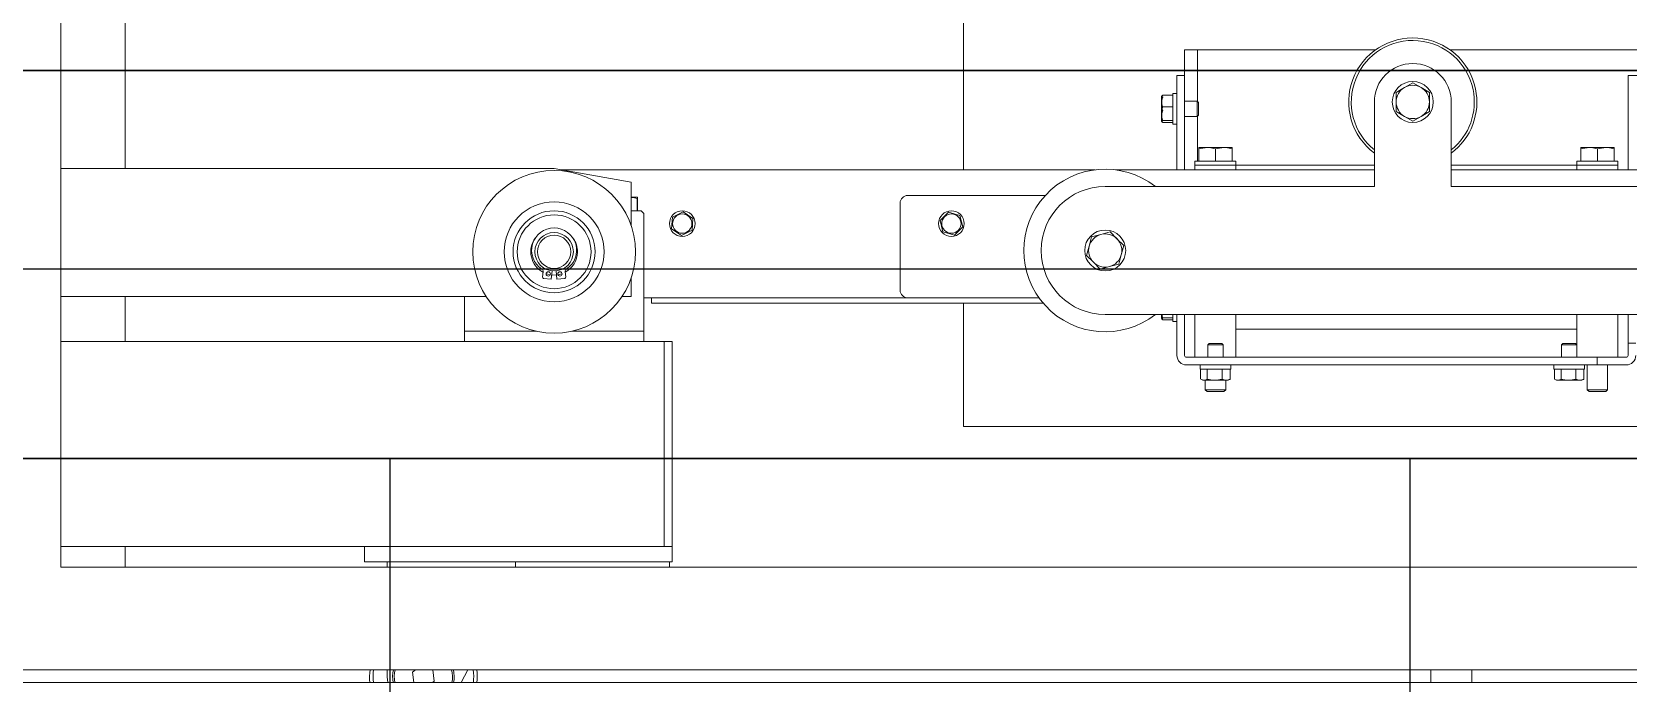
# Model space of a CAD drawing. Header units: millimetres. Extents: x 12318 to 17800, y 6541 to 10165.
# Drawn here: x 13196.14 to 13241.14, y 7326.92 to 7345.3 of the extents above; entities that cross this region are included whole.
import ezdxf

# ---------------------------------------------------------------- set-up
doc = ezdxf.new("R2010")
doc.units = ezdxf.units.MM
doc.layers.add('CW LINE', color=6, linetype='Continuous')
doc.layers.add('Equipment', color=123, linetype='Continuous')

# ---------------------------------------------------------------- blocks, each defined once
blk = doc.blocks.new('A$Cbe2ee938')
at = {"layer": 'Equipment', "linetype": 'Continuous', "lineweight": 15}
for p, q in [((-2896.74, 1686.02), (-2896.74, 806.02)), ((-2544.53, 961.21), (-2544.53, 1053.02)), ((-2871.64, 961.71), (-2871.64, 1024.31)), ((-2458.31, 998.02), (-2458.31, 1008.02)), ((-2458.31, 1008.02), (-2453.31, 1008.02)), ((-2453.31, 998.02), (-2453.31, 1008.02)), ((-2453.31, 1008.02), (-2383.88, 1008.02)), ((-2354.74, 1008.02), (-2239.31, 1008.02)), ((-2461.31, 998.02), (-2461.31, 961.21)), ((-2458.31, 998.02), (-2461.31, 998.02)), ((-2458.31, 998.02), (-2458.31, 961.21)), ((-2453.31, 987.87), (-2453.31, 998.02)), ((-2285.31, 961.21), (-2285.31, 998.02)), ((-2285.31, 998.02), (-2281.31, 998.02)), ((-2466.89, 990.36), (-2467.22, 990.08)), ((-2462.91, 990.36), (-2466.89, 990.36)), ((-2461.31, 991.02), (-2462.91, 991.02)), ((-2462.91, 991.02), (-2462.91, 979.02)), ((-2372.56, 993.33), (-2375.81, 991.46)), ((-2375.81, 991.46), (-2375.81, 987.71)), ((-2369.31, 995.21), (-2372.56, 993.33)), ((-2366.06, 993.33), (-2369.31, 995.21)), ((-2362.81, 991.46), (-2366.06, 993.33)), ((-2362.81, 987.71), (-2362.81, 991.46)), ((-2467.29, 980.11), (-2467.29, 989.92)), ((-2467.22, 990.08), (-2467.17, 989.8)), ((-2467.17, 989.8), (-2466.89, 989.6)), ((-2462.91, 985.78), (-2466.89, 985.78)), ((-2453.47, 988.02), (-2458.31, 988.02)), ((-2452.91, 987.47), (-2453.47, 988.02)), ((-2453.47, 988.02), (-2453.47, 982.02)), ((-2452.91, 987.47), (-2452.91, 982.57)), ((-2384.31, 987.71), (-2384.31, 954.71)), ((-2375.81, 987.71), (-2375.81, 983.95)), ((-2375.81, 983.95), (-2372.56, 982.08)), ((-2366.06, 982.08), (-2362.81, 983.95)), ((-2362.81, 983.95), (-2362.81, 987.71)), ((-2354.31, 954.71), (-2354.31, 987.71)), ((-2467.22, 979.96), (-2467.17, 980.24)), ((-2466.89, 979.68), (-2467.22, 979.96)), ((-2467.17, 980.24), (-2466.89, 980.44)), ((-2462.91, 980.44), (-2466.89, 980.44)), ((-2462.91, 979.68), (-2466.89, 979.68)), ((-2462.91, 979.02), (-2461.31, 979.02)), ((-2458.31, 982.02), (-2453.47, 982.02)), ((-2453.47, 982.02), (-2452.91, 982.57)), ((-2453.31, 964.62), (-2453.31, 982.17)), ((-2372.56, 982.08), (-2369.31, 980.2)), ((-2369.31, 980.2), (-2366.06, 982.08)), ((-2452.81, 969.45), (-2449.56, 969.92)), ((-2452.81, 969.92), (-2452.81, 969.45)), ((-2449.56, 969.92), (-2452.81, 969.92)), ((-2452.81, 964.62), (-2452.81, 969.45)), ((-2443.06, 969.92), (-2449.56, 969.92)), ((-2449.56, 969.92), (-2448.05, 969.81)), ((-2448.05, 969.81), (-2446.31, 969.45)), ((-2446.31, 969.45), (-2443.06, 969.92)), ((-2446.31, 964.62), (-2446.31, 969.45)), ((-2439.81, 969.92), (-2443.06, 969.92)), ((-2443.06, 969.92), (-2441.55, 969.81)), ((-2441.55, 969.81), (-2439.81, 969.45)), ((-2439.81, 969.45), (-2439.81, 969.92)), ((-2439.81, 964.62), (-2439.81, 969.45)), ((-2303.81, 969.45), (-2300.56, 969.92)), ((-2303.81, 969.92), (-2303.81, 969.45)), ((-2300.56, 969.92), (-2303.81, 969.92)), ((-2303.81, 964.62), (-2303.81, 969.45)), ((-2294.06, 969.92), (-2300.56, 969.92)), ((-2300.56, 969.92), (-2299.05, 969.81)), ((-2299.05, 969.81), (-2297.31, 969.45)), ((-2297.31, 969.45), (-2294.06, 969.92)), ((-2297.31, 964.62), (-2297.31, 969.45)), ((-2290.81, 969.92), (-2294.06, 969.92)), ((-2294.06, 969.92), (-2292.55, 969.81)), ((-2292.55, 969.81), (-2290.81, 969.45)), ((-2290.81, 969.45), (-2290.81, 969.92)), ((-2290.81, 964.62), (-2290.81, 969.45)), ((-2704.31, 961.71), (-2896.74, 961.71)), ((-2674.31, 956.42), (-2704.31, 961.71)), ((-2493.29, 961.21), (-2701.48, 961.21)), ((-2384.31, 961.21), (-2485.34, 961.21)), ((-2454.31, 964.62), (-2454.31, 963.02)), ((-2438.31, 964.62), (-2454.31, 964.62)), ((-2454.31, 963.02), (-2454.31, 961.21)), ((-2438.31, 963.02), (-2454.31, 963.02)), ((-2438.31, 963.02), (-2438.31, 964.62)), ((-2438.31, 963.02), (-2438.31, 961.21)), ((-2384.31, 963.02), (-2438.31, 963.02)), ((-2305.31, 963.02), (-2354.31, 963.02)), ((-2253.29, 961.21), (-2354.31, 961.21)), ((-2305.31, 964.62), (-2305.31, 963.02)), ((-2289.31, 964.62), (-2305.31, 964.62)), ((-2305.31, 963.02), (-2305.31, 961.21)), ((-2289.31, 963.02), (-2305.31, 963.02)), ((-2289.31, 963.02), (-2289.31, 964.62)), ((-2289.31, 963.02), (-2289.31, 961.21)), ((-2674.31, 939.6), (-2674.31, 956.42)), ((-2384.31, 954.71), (-2489.31, 954.71)), ((-2239.31, 954.71), (-2354.31, 954.71)), ((-2671.81, 950.51), (-2674.31, 950.51)), ((-2674.31, 950.45), (-2673.51, 950.39)), ((-2673.51, 950.39), (-2671.91, 950.06)), ((-2671.91, 950.06), (-2671.91, 945.21)), ((-2671.81, 950.06), (-2671.91, 950.06)), ((-2671.81, 950.06), (-2671.81, 950.51)), ((-2671.81, 945.21), (-2671.81, 950.06)), ((-2569.31, 914.21), (-2569.31, 948.21)), ((-2566.31, 951.21), (-2512.68, 951.21)), ((-2670.31, 945.21), (-2674.31, 945.21)), ((-2669.31, 944.21), (-2670.31, 945.21)), ((-2669.31, 898.21), (-2669.31, 944.21)), ((-2658.15, 942.78), (-2658.46, 938.17)), ((-2654, 944.81), (-2658.15, 942.78)), ((-2650.17, 942.24), (-2654, 944.81)), ((-2650.48, 937.63), (-2650.17, 942.24)), ((-2550.46, 944.68), (-2553.76, 941.45)), ((-2553.76, 941.45), (-2552.61, 936.98)), ((-2546.01, 943.44), (-2550.46, 944.68)), ((-2544.87, 938.96), (-2546.01, 943.44)), ((-2658.46, 938.17), (-2654.62, 935.6)), ((-2654.62, 935.6), (-2650.48, 937.63)), ((-2552.61, 936.98), (-2548.17, 935.73)), ((-2548.17, 935.73), (-2544.87, 938.96)), ((-2494.61, 935.02), (-2495.59, 931.4)), ((-2490.99, 935.99), (-2494.61, 935.02)), ((-2487.36, 936.95), (-2490.99, 935.99)), ((-2484.71, 934.3), (-2487.36, 936.95)), ((-2482.06, 931.64), (-2484.71, 934.3)), ((-2495.59, 931.4), (-2496.57, 927.77)), ((-2484.01, 924.39), (-2483.04, 928.01)), ((-2483.04, 928.01), (-2482.06, 931.64)), ((-2705.44, 918.51), (-2705.1, 921.75)), ((-2703.53, 921.75), (-2703.19, 918.51)), ((-2496.57, 927.77), (-2493.92, 925.12)), ((-2493.92, 925.12), (-2491.27, 922.46)), ((-2491.27, 922.46), (-2487.64, 923.42)), ((-2487.64, 923.42), (-2484.01, 924.39)), ((-2708.63, 921.48), (-2708.86, 919.28)), ((-2708.51, 918.84), (-2705.44, 918.51)), ((-2707.43, 920.66), (-2706.73, 920.43)), ((-2706.73, 920.43), (-2705.8, 920.23)), ((-2705.26, 920.16), (-2704.91, 920.13)), ((-2704.91, 920.13), (-2703.36, 920.16)), ((-2703.19, 918.51), (-2700.12, 918.84)), ((-2702.83, 920.23), (-2701.28, 920.63)), ((-2701.28, 920.63), (-2701.19, 920.66)), ((-2699.77, 919.28), (-2700, 921.48)), ((-2674.31, 911.71), (-2674.31, 918.81)), ((-2896.74, 911.71), (-2730.81, 911.71)), ((-2871.64, 894.21), (-2871.64, 911.71)), ((-2739.31, 911.71), (-2739.31, 898.21)), ((-2677.82, 911.71), (-2674.31, 911.71)), ((-2669.31, 911.21), (-2566.31, 911.21)), ((-2666.31, 909.21), (-2666.31, 911.21)), ((-2666.31, 909.21), (-2513.56, 909.21)), ((-2515.12, 911.21), (-2566.31, 911.21)), ((-2544.53, 861.02), (-2544.53, 909.21)), ((-2489.31, 904.71), (-2239.31, 904.71)), ((-2467.29, 904.71), (-2467.29, 903.11)), ((-2467.22, 902.96), (-2467.17, 903.24)), ((-2466.89, 902.68), (-2467.22, 902.96)), ((-2467.19, 904.71), (-2467.17, 903.91)), ((-2467.17, 903.91), (-2466.89, 902.68)), ((-2467.17, 903.24), (-2466.89, 903.44)), ((-2467.04, 904.12), (-2467.11, 904.71)), ((-2466.89, 903.44), (-2467.04, 904.12)), ((-2462.91, 903.44), (-2466.89, 903.44)), ((-2462.91, 904.71), (-2462.91, 902.02)), ((-2461.31, 904.71), (-2461.31, 888.76)), ((-2458.31, 904.71), (-2458.31, 888.76)), ((-2454.31, 904.71), (-2454.31, 888.02)), ((-2438.31, 904.71), (-2438.31, 888.02)), ((-2305.31, 904.71), (-2305.31, 892.87)), ((-2289.31, 904.71), (-2289.31, 888.02)), ((-2285.31, 893.52), (-2285.31, 904.71)), ((-2739.31, 898.21), (-2711.17, 898.21)), ((-2739.31, 898.21), (-2739.31, 894.21)), ((-2697.45, 898.21), (-2669.31, 898.21)), ((-2669.31, 898.21), (-2669.31, 894.21)), ((-2462.91, 902.68), (-2466.89, 902.68)), ((-2462.91, 902.02), (-2461.31, 902.02)), ((-2438.31, 899.02), (-2305.31, 899.02)), ((-2661.31, 894.21), (-2896.74, 894.21)), ((-2661.31, 894.21), (-2661.31, 887.81)), ((-2658.31, 894.21), (-2661.31, 894.21)), ((-2658.31, 894.21), (-2658.31, 887.81)), ((-2448.76, 893.42), (-2449.31, 892.87)), ((-2449.31, 892.87), (-2449.31, 888.02)), ((-2449.31, 892.87), (-2447.95, 892.87)), ((-2448.76, 893.42), (-2447.65, 893.42)), ((-2447.95, 892.87), (-2443.31, 892.87)), ((-2447.65, 893.42), (-2443.87, 893.42)), ((-2443.31, 892.87), (-2443.87, 893.42)), ((-2443.31, 888.02), (-2443.31, 892.87)), ((-2310.76, 893.42), (-2311.31, 892.87)), ((-2311.31, 892.87), (-2311.31, 888.02)), ((-2311.31, 892.87), (-2309.95, 892.87)), ((-2310.76, 893.42), (-2309.65, 893.42)), ((-2309.95, 892.87), (-2305.31, 892.87)), ((-2309.65, 893.42), (-2305.87, 893.42)), ((-2305.31, 892.87), (-2305.87, 893.42)), ((-2305.31, 888.02), (-2305.31, 892.87)), ((-2285.31, 888.76), (-2285.31, 893.52)), ((-2285.31, 893.52), (-2282.31, 893.52)), ((-2661.31, 887.81), (-2661.31, 820.61)), ((-2658.31, 887.81), (-2658.31, 820.61)), ((-2297.39, 888.02), (-2457.58, 888.02)), ((-2297.39, 885.02), (-2457.58, 885.02)), ((-2452.31, 885.02), (-2452.31, 883.42)), ((-2440.31, 883.42), (-2440.31, 885.02)), ((-2314.31, 885.02), (-2314.31, 883.42)), ((-2302.31, 883.42), (-2302.31, 885.02)), ((-2301.31, 885.02), (-2301.31, 875.37)), ((-2297.39, 885.02), (-2297.39, 888.02)), ((-2286.05, 888.02), (-2297.39, 888.02)), ((-2297.39, 885.02), (-2286.05, 885.02)), ((-2293.31, 875.37), (-2293.31, 885.02)), ((-2452.31, 883.42), (-2441.29, 883.42)), ((-2452.08, 883.42), (-2452.08, 879.45)), ((-2451.92, 879.37), (-2451.23, 879.05)), ((-2451.23, 879.05), (-2442.2, 879.05)), ((-2450.31, 879.05), (-2450.31, 875.37)), ((-2449.47, 883.42), (-2449.47, 879.45)), ((-2443.71, 883.42), (-2443.71, 879.45)), ((-2442.31, 875.37), (-2442.31, 879.05)), ((-2442.2, 879.05), (-2441.4, 879.05)), ((-2441.4, 879.05), (-2440.7, 879.37)), ((-2441.29, 883.42), (-2440.31, 883.42)), ((-2440.71, 879.38), (-2440.55, 879.45)), ((-2440.55, 883.42), (-2440.55, 879.45)), ((-2314.31, 883.42), (-2303.29, 883.42)), ((-2314.08, 883.42), (-2314.08, 879.45)), ((-2313.92, 879.37), (-2313.23, 879.05)), ((-2313.23, 879.05), (-2304.2, 879.05)), ((-2311.47, 883.42), (-2311.47, 879.45)), ((-2305.71, 883.42), (-2305.71, 879.45)), ((-2304.2, 879.05), (-2303.4, 879.05)), ((-2303.4, 879.05), (-2302.7, 879.37)), ((-2303.29, 883.42), (-2302.31, 883.42)), ((-2302.71, 879.38), (-2302.55, 879.45)), ((-2302.55, 883.42), (-2302.55, 879.45)), ((-2450.31, 875.37), (-2449.56, 874.62)), ((-2442.31, 875.37), (-2450.31, 875.37)), ((-2443.06, 874.62), (-2449.56, 874.62)), ((-2443.06, 874.62), (-2442.31, 875.37)), ((-2301.31, 875.37), (-2300.56, 874.62)), ((-2293.31, 875.37), (-2301.31, 875.37)), ((-2294.06, 874.62), (-2300.56, 874.62)), ((-2294.06, 874.62), (-2293.31, 875.37)), ((-2259.31, 861.02), (-2544.53, 861.02)), ((-2661.31, 820.61), (-2661.31, 814.21)), ((-2658.31, 820.61), (-2658.31, 814.21)), ((-2778.31, 814.21), (-2896.74, 814.21)), ((-2871.64, 806.02), (-2871.64, 814.21)), ((-2778.31, 808.21), (-2778.31, 814.21)), ((-2658.31, 814.21), (-2778.31, 814.21)), ((-2658.31, 808.21), (-2658.31, 814.21)), ((-2896.74, 806.02), (-1969.31, 806.02)), ((-2658.31, 808.21), (-2778.31, 808.21)), ((-2769.41, 808.21), (-2769.41, 806.02)), ((-2719.31, 806.02), (-2719.31, 808.21)), ((-2719.31, 808.21), (-2659.31, 808.21)), ((-2659.31, 806.02), (-2659.31, 808.21)), ((-2936.74, 766.02), (-1929.31, 766.02)), ((-2769.41, 766.02), (-2769.41, 763.31)), ((-2758.35, 766.02), (-2759.58, 765.07)), ((-2751.05, 761.54), (-2751.64, 766.02)), ((-2740.61, 761.02), (-2738.01, 766.02)), ((-2362.31, 766.02), (-2362.31, 761.02)), ((-2346.31, 761.02), (-2346.31, 766.02)), ((-3959.31, 761.02), (-1919.31, 761.02)), ((-2769.41, 763.31), (-2769.23, 761.04)), ((-2769.23, 761.04), (-2769.23, 761.02)), ((-2759.58, 765.07), (-2759.05, 761.02)), ((-2751.72, 761.02), (-2751.05, 761.54))]:
    blk.add_line(p, q, dxfattribs=at)
at = {"layer": 'Equipment'}
for p, q in [((-4770, 1000), (-1000, 1000)), ((-1002, 1000), (-4770, 1000)), ((-4400.19, 922.5), (-1002, 922.5)), ((-1040, 848.5), (-4770, 848.5)), ((-4770, 848.5), (-1002, 848.5))]:
    blk.add_line(p, q, dxfattribs=at)
at = {"layer": 'Equipment', "linetype": 'Continuous', "lineweight": 15}
for centre, radius in [((-2369.31, 987.71), 8), ((-2704.31, 929.21), 31.75), ((-2704.31, 929.21), 19.5), ((-2704.31, 929.21), 16), ((-2704.31, 929.21), 14.4), ((-2654.31, 940.21), 5), ((-2654.31, 940.21), 3.76), ((-2549.31, 940.21), 5), ((-2549.31, 940.21), 3.76), ((-2704.31, 929.21), 7.5), ((-2704.31, 929.21), 6.5), ((-2489.31, 929.71), 8), ((-2706.59, 920.55), 0.85), ((-2702.04, 920.55), 0.85)]:
    blk.add_circle(centre, radius, dxfattribs=at)
for centre, radius, start, end in [((-2369.31, 987.71), 25, 11.82302, 233.1301), ((-2369.31, 987.71), 24, 11.82302, 231.31781), ((-2369.31, 987.71), 15, 0, 180), ((-2459.7, 988.07), 7.55, 162.34541, 197.65459), ((-2369.31, 987.71), 6.5, 120, 180), ((-2369.31, 987.71), 6.5, 60, 120), ((-2369.31, 987.71), 6.5, 0, 60), ((-2369.31, 987.71), 25, 306.8699, 11.82302), ((-2369.31, 987.71), 24, 308.68219, 11.82302), ((-2456.92, 986.93), 10.32, 165.02089, 194.97911), ((-2456.92, 983.11), 10.32, 165.02222, 194.97778), ((-2459.7, 981.97), 7.55, 162.34541, 197.65459), ((-2369.31, 987.71), 6.5, 180, 240), ((-2369.31, 987.71), 6.5, 300, 0), ((-2369.31, 987.71), 6.5, 240, 300), ((-2489.31, 929.71), 31.75, 51.94334, 308.05666), ((-2489.31, 929.71), 25, 90, 270), ((-2566.31, 948.21), 3, 90, 180), ((-2704.31, 929.21), 9.1, 143.94948, 241.47866), ((-2704.31, 929.78), 8.77, 302.92439, 237.07561), ((-2704.31, 929.21), 9.1, 359.14261, 36.05052), ((-2489.31, 929.71), 6.5, 104.92139, 164.92139), ((-2489.31, 929.71), 6.5, 44.92139, 104.92139), ((-2489.31, 929.71), 6.5, 344.92139, 44.92139), ((-2704.31, 929.21), 9.1, 298.52135, 359.14261), ((-2489.31, 929.71), 6.5, 164.92139, 224.92139), ((-2489.31, 929.71), 6.5, 284.92139, 344.92139), ((-2709.63, 921.58), 1, 354, 57.07561), ((-2699, 921.58), 1, 122.92439, 186), ((-2489.31, 929.71), 6.5, 224.92139, 284.92139), ((-2708.46, 919.23), 0.4, 174, 264), ((-2700.16, 919.23), 0.4, 276, 6), ((-2566.31, 914.21), 3, 180, 270), ((-2457.58, 888.76), 3.74, 180, 270), ((-2457.58, 888.76), 0.737, 180, 270), ((-2286.05, 888.76), 3.74, 270, 0), ((-2286.05, 888.76), 0.737, 270, 0), ((-2450.75, 881.56), 2.47, 241.78768, 301.21497), ((-2446.59, 890.94), 11.85, 255.92337, 284.07663), ((-2442.13, 882.86), 3.76, 245.17114, 294.82886), ((-2312.75, 881.56), 2.47, 241.78768, 301.21497), ((-2308.59, 890.94), 11.85, 255.92337, 284.07663), ((-2304.13, 882.86), 3.76, 245.17114, 294.82886), ((-2755.31, 763.31), 21, 172.57304, 186.24805), ((-2755.31, 763.31), 19.62, 172.04537, 186.69115), ((-2755.31, 763.31), 12, 166.92603, 190.97951), ((-2755.31, 763.31), 11.35, 166.16283, 191.6168), ((-2755.31, 763.31), 11.35, 348.3832, 13.83717), ((-2755.31, 763.31), 12, 349.02049, 13.07397), ((-2755.31, 763.31), 19.62, 353.30885, 7.95463), ((-2755.31, 763.31), 21, 353.75195, 7.42696)]:
    blk.add_arc(centre, radius, start, end, dxfattribs=at)

msp = doc.modelspace()

# ---------------------------------------------------------------- linework, layer by layer
at = {"layer": 'CW LINE'}
for p, q in [((13206.244, 7153.54), (13206.235, 7333.26)), ((13234.994, 7203.521), (13234.994, 7333.26))]:
    msp.add_line(p, q, dxfattribs=at)

# ---------------------------------------------------------------- block references
at = {"xscale": 0.072267749473635, "yscale": 0.072267749473635, "zscale": 0.072267749473635}
msp.add_blockref('A$Cbe2ee938', (13406.294, 7271.941), dxfattribs=at)

doc.saveas('drawing.dxf')
